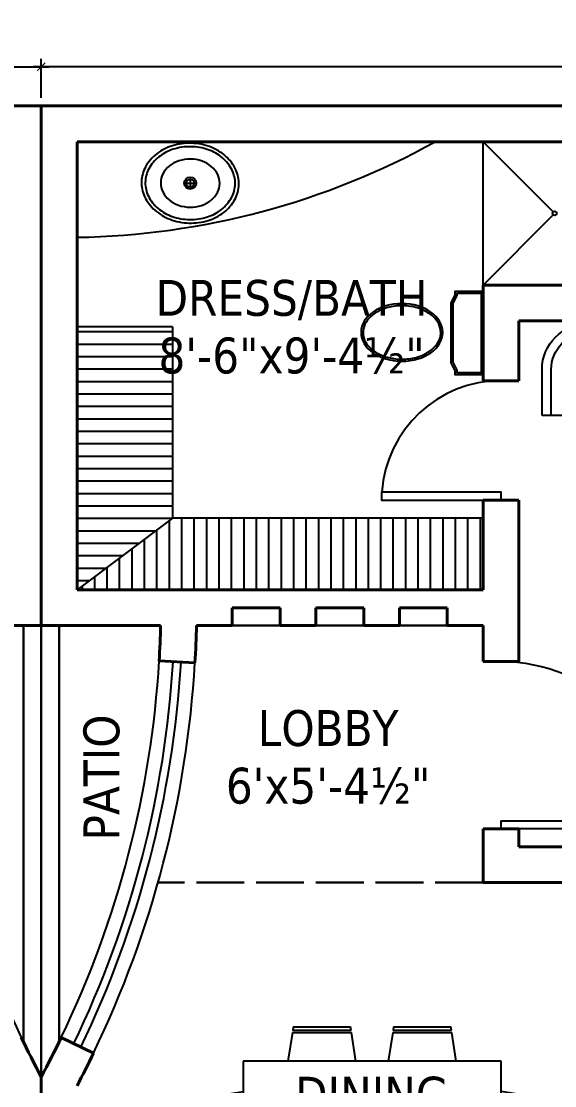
# Model space of a CAD drawing. Header units: inches. Extents: x -33 to 2609, y 38 to 945.
# Drawn here: x 1626.6 to 1760.7, y 508.6 to 775.8 of the extents above; entities that cross this region are included whole.
import ezdxf
from ezdxf.enums import TextEntityAlignment as Align

# ---------------------------------------------------------------- set-up
doc = ezdxf.new("R2010")
doc.units = ezdxf.units.IN
doc.header["$MEASUREMENT"] = 0
doc.header["$PDMODE"] = 35
doc.linetypes.add('ACAD_ISO02W100', pattern=[15, 12, -3])
for name, color, linetype in [('D WIND', 12, 'Continuous'), ('FIXTU', 135, 'Continuous'), ('FURN', 11, 'Continuous'), ('FURN 2', 40, 'Continuous'), ('TEXT', 6, 'Continuous')]:
    doc.layers.add(name, color=color, linetype=linetype)
doc.layers.add('WALL 1', color=5, linetype='Continuous', lineweight=40)
doc.layers.add('WALL 2', color=200, linetype='Continuous', lineweight=30)
doc.styles.get("Standard").update_dxf_attribs({"font": 'TAHOMA.TTF'})
doc.dimstyles.new('STANDARD$0', dxfattribs={"dimtxt": 8, "dimasz": 2, "dimexe": 2, "dimexo": 2, "dimgap": 2, "dimtad": 1, "dimdec": 3, "dimzin": 0, "dimdsep": 46, "dimlunit": 4, "dimtxsty": 'Standard', "dimblk1": 'ARCHTICK', "dimblk2": 'ARCHTICK', "dimsah": 1, "dimcen": 36, "dimdle": 2, "dimclrd": 256, "dimclre": 256, "dimclrt": 256, "dimaunit": 1, "dimadec": 3, "dimazin": 0, "dimtfac": 1, "dimtdec": 3, "dimtofl": 0, "dimtmove": 0, "dimatfit": 0, "dimfxl": 0, "dimfrac": 1, "dimtolj": 1, "dimtzin": 0, "dimlwd": -1, "dimlwe": -1, "dimarcsym": 0})

# ---------------------------------------------------------------- blocks, each defined once
blk = doc.blocks.new('WC')
for points in [[(-8, -7.5), (-7, -9.5), (-7, -10.5), (0, -10.5), (0, 10.5), (-7, 10.5), (-7, 9.5), (-8, 7.5)], [(-7.5, -7.38), (-6.5, -9.38), (-6.5, -10), (-0.5, -10), (-0.5, 10), (-6.5, 10), (-6.5, 9.38), (-7.5, 7.38)]]:
    blk.add_lwpolyline(points, close=True)
blk.add_ellipse((-20.4, -0.11), major_axis=(10.27, 0), ratio=0.702515)
blk.add_open_spline([(-10.63, -0.11), (-10.63, 0.48), (-10.74, 1.07), (-11.26, 2.39), (-11.76, 3.12), (-13.09, 4.41), (-13.93, 4.99), (-15.86, 5.89), (-16.95, 6.23), (-19.23, 6.61), (-20.42, 6.66), (-22.75, 6.46), (-23.89, 6.22), (-25.96, 5.47), (-26.9, 4.97), (-28.45, 3.78), (-29.06, 3.09), (-29.9, 1.64), (-30.13, 0.87), (-30.2, -0.67), (-30.04, -1.44), (-29.34, -2.92), (-28.79, -3.63), (-27.35, -4.88), (-26.47, -5.42), (-24.47, -6.26), (-23.36, -6.56), (-21.05, -6.86), (-19.86, -6.86), (-17.55, -6.58), (-16.43, -6.29), (-14.42, -5.47), (-13.53, -4.94), (-12.07, -3.7), (-11.51, -3), (-10.8, -1.56), (-10.63, -0.83), (-10.63, -0.11)], degree=3, knots=[0, 0, 0, 0, 0.271398, 0.271398, 0.626197, 0.626197, 0.980997, 0.980997, 1.335796, 1.335796, 1.690595, 1.690595, 2.045394, 2.045394, 2.400193, 2.400193, 2.754992, 2.754992, 3.109792, 3.109792, 3.464591, 3.464591, 3.81939, 3.81939, 4.174189, 4.174189, 4.528988, 4.528988, 4.883787, 4.883787, 5.238587, 5.238587, 5.593386, 5.593386, 5.948185, 5.948185, 6.283185, 6.283185, 6.283185, 6.283185])
blk = doc.blocks.new('WC7')
at = {"xscale": -1, "rotation": 270}
blk.add_blockref('WC', (-0.25, -0.5), dxfattribs=at)
blk = doc.blocks.new('A$C214E517B')
at = {"color": 241}
blk.add_blockref('WC7', (8.52, 28.25), dxfattribs=at)
blk = doc.blocks.new('Sink - Oval top')
for p, q in [((-1, 0), (1, 0)), ((0, 1), (0, -1))]:
    blk.add_line(p, q)
at = {"linetype": 'Continuous'}
for points in [[(-12.23, 0.39, 0.117634), (-11.46, -3.36, 0.104469), (-8.88, -6.8, 0.090016), (-5.08, -9.07, 0.08192), (-0.32, -10.02, 0.08192), (4.49, -9.38, 0.090016), (8.42, -7.36, 0.104469), (11.22, -4.09, 0.117634), (12.23, -0.39, 0.117634), (11.46, 3.36, 0.104469), (8.88, 6.8, 0.090016), (5.08, 9.07, 0.08192), (0.32, 10.02, 0.08192), (-4.49, 9.38, 0.090016), (-8.42, 7.36, 0.104469), (-11.22, 4.09, 0.117634)], [(-11.29, 0.16, 0.118622), (-10.52, -3.25, 0.104678), (-8.07, -6.36, 0.089562), (-4.54, -8.37, 0.081185), (-0.13, -9.15, 0.081185), (4.3, -8.49, 0.089562), (7.89, -6.58, 0.104678), (10.42, -3.55, 0.118622), (11.29, -0.16, 0.118622), (10.52, 3.25, 0.104678), (8.07, 6.36, 0.089562), (4.54, 8.37, 0.081185), (0.13, 9.15, 0.081185), (-4.3, 8.49, 0.089562), (-7.89, 6.58, 0.104678), (-10.42, 3.55, 0.118622)], [(-7.42, 0.08, 0.118283), (-6.91, -2.17, 0.104607), (-5.29, -4.21, 0.089718), (-2.97, -5.53, 0.081436), (-0.07, -6.04, 0.081436), (2.84, -5.59, 0.089718), (5.2, -4.33, 0.104607), (6.86, -2.32, 0.118283), (7.42, -0.08, 0.118283), (6.91, 2.17, 0.104607), (5.29, 4.21, 0.089718), (2.97, 5.53, 0.081436), (0.07, 6.04, 0.081436), (-2.84, 5.59, 0.089718), (-5.2, 4.33, 0.104607), (-6.86, 2.32, 0.118283)]]:
    blk.add_lwpolyline(points, format="xyb", close=True, dxfattribs=at)
for radius in [1.5, 1]:
    blk.add_circle((0, 0), radius)
blk = doc.blocks.new('D-30')
at = {"layer": 'D WIND'}
blk.add_lwpolyline([(0, 0), (2, 0), (2, 30), (0, 30)], close=True, dxfattribs=at)
blk.add_arc((0, 0), 30, 0, 86.1774, dxfattribs=at)
blk = doc.blocks.new('D-42')
at = {"layer": 'D WIND'}
blk.add_lwpolyline([(0, 0), (2, 0), (2, 42), (0, 42)], close=True, dxfattribs=at)
blk.add_arc((0, 0), 42, 0, 87.2706, dxfattribs=at)
blk = doc.blocks.new('CHAIR3')
at = {"color": 0}
for p, q in [((15, 15), (0, 15)), ((0, 15), (0, -15)), ((15, 12), (0, 12)), ((0, -12), (15, -12)), ((0, -15), (15, -15))]:
    blk.add_line(p, q, dxfattribs=at)
for radius in [15, 12]:
    blk.add_arc((15, 0), radius, 270, 90, dxfattribs=at)
blk = doc.blocks.new('DT6')
for p, q in [((14, 45.5), (13.8438, 44.50042)), ((14, 45.5), (30, 45.5)), ((30.1563, 44.49966), (30, 45.5)), ((42, 45.5), (41.8438, 44.50042)), ((42, 45.5), (58, 45.5)), ((58.1563, 44.49966), (58, 45.5)), ((13.7657, 44.00059), (12.5153, 35.99762)), ((13.7696, 44), (30.2392, 44)), ((30.1584, 44.5), (13.8466, 44.5)), ((31.4848, 35.99762), (30.2345, 43.99926)), ((41.7657, 44.00059), (40.5153, 35.99762)), ((41.7696, 44), (58.2392, 44)), ((58.1584, 44.5), (41.8466, 44.5)), ((59.4848, 35.99762), (58.2345, 43.99926)), ((72, 36), (0, 36)), ((0, 36), (0, 0)), ((72, 0), (72, 36)), ((-8.0006, 26.23428), (0.0024, 27.48474)), ((80.0006, 26.23428), (71.9976, 27.48474)), ((-9.5, 26), (-8.5004, 26.15617)), ((-9.5, 26), (-9.5, 10)), ((-8.5, 9.84157), (-8.5, 26.15338)), ((-8, 26.23041), (-8, 9.76085)), ((80, 26.23041), (80, 9.76085)), ((80.5, 9.84157), (80.5, 26.15338)), ((81.5, 26), (80.5005, 26.15617)), ((81.5, 26), (81.5, 10)), ((-8.4997, 9.84369), (-9.5, 10)), ((0.0024, 8.51524), (-7.9993, 9.7655)), ((71.9976, 8.51524), (79.9993, 9.7655)), ((80.4997, 9.84369), (81.5, 10)), ((0, 0), (72, 0)), ((13.7657, -8.0006), (12.5153, 0.00238)), ((31.4848, 0.00238), (30.2345, -7.99928)), ((41.7657, -8.0006), (40.5153, 0.00238)), ((59.4848, 0.00238), (58.2345, -7.99928)), ((13.7696, -8), (30.2392, -8)), ((14, -9.5), (13.8438, -8.50044)), ((30.1584, -8.5), (13.8466, -8.5)), ((30.1563, -8.49967), (30, -9.5)), ((41.7696, -8), (58.2392, -8)), ((42, -9.5), (41.8438, -8.50044)), ((58.1584, -8.5), (41.8466, -8.5)), ((58.1563, -8.49967), (58, -9.5)), ((14, -9.5), (30, -9.5)), ((42, -9.5), (58, -9.5))]:
    blk.add_line(p, q)
blk = doc.blocks.new('_ArchTick')
at = {"color": 0, "const_width": 0.15}
blk.add_lwpolyline([(-0.5, -0.5), (0.5, 0.5)], dxfattribs=at)
blk = doc.blocks.new('*D25')
for p, q in [((1933.66, 764.39), (1629.66, 764.39)), ((1631.66, 756.58), (1631.66, 766.39)), ((1931.66, 756.58), (1931.66, 766.39))]:
    blk.add_line(p, q)
at = {"layer": 'Defpoints', "color": 0}
for p in [(1631.66, 764.39), (1631.66, 754.58), (1931.66, 754.58)]:
    blk.add_point(p, dxfattribs=at)
at = {"xscale": 2, "yscale": 2, "zscale": 2, "rotation": 180}
blk.add_blockref('_ArchTick', (1631.66, 764.39), dxfattribs=at)
at = {"xscale": 2, "yscale": 2, "zscale": 2}
blk.add_blockref('_ArchTick', (1931.66, 764.39), dxfattribs=at)
at = {"insert": (1781.66, 770.56), "char_height": 8, "attachment_point": 5}
blk.add_mtext("\\A1;25'", dxfattribs=at)
blk = doc.blocks.new('*D27')
for p, q in [((1329.66, 764.39), (1633.66, 764.39)), ((1331.66, 756.58), (1331.66, 766.39)), ((1631.66, 756.58), (1631.66, 766.39))]:
    blk.add_line(p, q)
at = {"layer": 'Defpoints', "color": 0}
for p in [(1631.66, 764.39), (1331.66, 754.58), (1631.66, 754.58)]:
    blk.add_point(p, dxfattribs=at)
at = {"xscale": 2, "yscale": 2, "zscale": 2, "rotation": 180}
blk.add_blockref('_ArchTick', (1331.66, 764.39), dxfattribs=at)
at = {"xscale": 2, "yscale": 2, "zscale": 2}
blk.add_blockref('_ArchTick', (1631.66, 764.39), dxfattribs=at)
at = {"insert": (1481.66, 770.56), "char_height": 8, "attachment_point": 5}
blk.add_mtext("\\A1;25'", dxfattribs=at)

msp = doc.modelspace()

# ---------------------------------------------------------------- hatches: boundary and pattern name
at = {"layer": 'FURN 2'}
h = msp.add_hatch(dxfattribs=at)
h.set_pattern_fill('LINE', color=256, scale=25, style=0)
h.set_pattern_definition([(0, (310.7312, 82.2752), (0, 3.125), [])])
h.paths.add_polyline_path([(1664.6594, 699.0812), (1640.6594, 699.0812), (1640.6594, 633.0812), (1664.6594, 651.0812)])
h = msp.add_hatch(dxfattribs=at)
h.set_pattern_fill('LINE', color=256, scale=25, angle=90, style=0)
h.set_pattern_definition([(90, (310.7312, 82.2752), (-3.125, 2e-16), [])])
h.paths.add_polyline_path([(1664.6594, 651.0812), (1640.6594, 633.0812), (1742.6594, 633.0812), (1742.6594, 651.0812)])

# ---------------------------------------------------------------- linework, layer by layer
at = {"layer": 'D WIND'}
for centre, radius, start, end in [((1853.7583, 630.253), 252.1718, 183.41187, 205.757018), ((1409.5606, 630.253), 252.1718, 334.242982, 356.58813), ((1409.5606, 630.253), 255.6718, 334.242982, 356.58813), ((1409.5606, 630.253), 257.6718, 334.242982, 356.58813), ((1409.5606, 630.253), 261.1718, 334.242982, 356.58813)]:
    msp.add_arc(centre, radius, start, end, dxfattribs=at)
at = {"layer": 'FIXTU'}
for p, q in [((1742.6594, 709.5812), (1742.6594, 745.5812)), ((1742.6594, 745.5812), (1760.2811, 727.9595)), ((1760.2887, 727.2105), (1742.6594, 709.5812))]:
    msp.add_line(p, q, dxfattribs=at)
msp.add_circle((1760.6519, 727.5888), 0.5244, dxfattribs=at)
msp.add_arc((1637.5086, 914.1469), 192.5915, 270.93742, 298.925414, dxfattribs=at)
at = {"layer": 'FURN 2'}
for p, q in [((1664.6594, 699.0812), (1640.6594, 699.0812)), ((1664.6594, 699.0812), (1664.6594, 651.0812)), ((1664.6594, 651.0812), (1640.6594, 633.0812)), ((1742.6594, 651.0812), (1664.6594, 651.0812))]:
    msp.add_line(p, q, dxfattribs=at)
at = {"layer": 'WALL 1'}
for p, q in [((1475.6594, 754.5812), (1631.6594, 754.5812)), ((1787.6594, 754.5812), (1631.6594, 754.5812)), ((1631.6594, 624.0812), (1631.6594, 754.5812)), ((1631.6594, 624.0812), (1631.6594, 754.5812)), ((1787.6594, 745.5812), (1640.6594, 745.5812)), ((1640.6594, 745.5812), (1640.6594, 633.0812)), ((1790.6594, 709.5812), (1742.6594, 709.5812)), ((1742.6594, 709.5812), (1742.6594, 685.5812)), ((1790.6594, 700.5812), (1751.6594, 700.5812)), ((1751.6594, 700.5812), (1751.6594, 685.5812)), ((1742.6594, 685.5812), (1751.6594, 685.5812)), ((1742.6594, 655.5812), (1742.6594, 633.0812)), ((1742.6594, 655.5812), (1751.6594, 655.5812)), ((1751.6594, 655.5812), (1751.6594, 615.0812)), ((1742.6594, 633.0812), (1640.6594, 633.0812)), ((1679.6594, 628.5812), (1679.6594, 624.0812)), ((1691.6594, 628.5812), (1679.6594, 628.5812)), ((1691.6594, 628.5812), (1691.6594, 624.0812)), ((1700.6594, 628.5812), (1700.6594, 624.0812)), ((1712.6594, 628.5812), (1700.6594, 628.5812)), ((1712.6594, 628.5812), (1712.6594, 624.0812)), ((1721.6594, 628.5812), (1721.6594, 624.0812)), ((1733.6594, 628.5812), (1721.6594, 628.5812)), ((1733.6594, 628.5812), (1733.6594, 624.0812)), ((1601.662, 624.0812), (1631.6594, 624.0812)), ((1661.6568, 624.0812), (1631.6594, 624.0812)), ((1679.6594, 624.0812), (1670.6594, 624.0812)), ((1691.6594, 624.0812), (1700.6594, 624.0812)), ((1712.6594, 624.0812), (1721.6594, 624.0812)), ((1733.6594, 624.0812), (1742.6594, 624.0812)), ((1742.6594, 624.0812), (1742.6594, 615.0812)), ((1670.2694, 614.7098), (1661.2854, 615.2454)), ((1751.6594, 615.0812), (1742.6594, 615.0812)), ((1742.6594, 573.0812), (1742.6594, 559.5812)), ((1751.6594, 573.0812), (1742.6594, 573.0812)), ((1751.6594, 573.0812), (1751.6594, 568.5812)), ((1922.6594, 568.5812), (1751.6594, 568.5812)), ((1922.6594, 559.5812), (1742.6594, 559.5812)), ((1644.7836, 516.7593), (1636.6778, 520.6703)), ((1631.6594, 510.8264), (1631.6594, 274.5812)), ((1631.6594, 510.8264), (1631.6594, 274.5812))]:
    msp.add_line(p, q, dxfattribs=at)
for centre, radius, start, end in [((1409.5606, 630.253), 252.1718, 356.58813, 358.597574), ((1409.5606, 630.253), 261.1718, 356.58813, 358.645911), ((1853.7583, 630.253), 252.1718, 205.757018, 208.267727), ((1409.5606, 630.253), 252.1718, 331.732273, 334.242982), ((1409.5606, 630.253), 261.1718, 332.233537, 334.242982)]:
    msp.add_arc(centre, radius, start, end, dxfattribs=at)
at = {"layer": 'WALL 2'}
for p, q in [((1627.1594, 519.6023), (1627.1594, 624.0812)), ((1631.6594, 510.8264), (1631.6594, 624.0812)), ((1631.6594, 510.8264), (1631.6594, 624.0812)), ((1636.1594, 519.6023), (1636.1594, 624.0812)), ((1679.6594, 624.0812), (1691.6594, 624.0812)), ((1700.6594, 624.0812), (1712.6594, 624.0812)), ((1721.6594, 624.0812), (1733.6594, 624.0812))]:
    msp.add_line(p, q, dxfattribs=at)
at = {"layer": 'WALL 2', "linetype": 'ACAD_ISO02W100'}
msp.add_line((1742.6594, 559.5812), (1660.9889, 559.5812), dxfattribs=at)

# ---------------------------------------------------------------- block references
at = {"layer": 'D WIND', "rotation": 90}
msp.add_blockref('D-30', (1747.1594, 655.5812), dxfattribs=at)
at = {"layer": 'D WIND', "xscale": -1, "rotation": 270}
msp.add_blockref('D-42', (1747.1594, 573.0812), dxfattribs=at)
at = {"layer": 'FIXTU'}
msp.add_blockref('Sink - Oval top', (1669.0846, 735.1799), dxfattribs=at)
at = {"layer": 'FIXTU', "rotation": 270}
msp.add_blockref('A$C214E517B', (1714.9093, 705.8556), dxfattribs=at)
at = {"layer": 'FURN', "xscale": -0.7680000000000291, "yscale": 0.7680000000000291, "zscale": 0.7680000000000002, "rotation": 270}
msp.add_blockref('CHAIR3', (1768.9872, 676.8595), dxfattribs=at)
at = {"layer": 'FURN', "xscale": 0.8999999999999773, "yscale": 0.8999999999999773, "zscale": 0.9}
msp.add_blockref('DT6', (1682.3771, 482.3746), dxfattribs=at)

# ---------------------------------------------------------------- texts
at = {"layer": 'TEXT'}
for s, p in [('DRESS/BATH', (1694.5378, 706.3732)), ('8\'-6"x9\'-4½"', (1694.5378, 691.9155)), ('LOBBY', (1703.7336, 598.3724)), ('6\'x5\'-4½"', (1703.7336, 583.9147)), ('DINING', (1714.6994, 506.3304))]:
    msp.add_text(s, height=9, dxfattribs=at).set_placement(p, align=Align.MIDDLE_CENTER)
msp.add_text('PATIO', height=9, rotation=90, dxfattribs=at).set_placement((1646.7605, 585.9544), align=Align.MIDDLE_CENTER)

# ---------------------------------------------------------------- dimensions: what is measured, and where the dimension line sits
dim = msp.add_linear_dim(base=(1631.6594, 764.3937), p1=(1331.6594, 754.5812), p2=(1631.6594, 754.5812), angle=180, dimstyle='STANDARD$0')
dim.commit()
dim.dimension.update_dxf_attribs({"geometry": '*D27', "text_midpoint": (1481.6594, 770.5602)})
dim = msp.add_linear_dim(base=(1631.6594, 764.3937), p1=(1931.6594, 754.5812), p2=(1631.6594, 754.5812), dimstyle='STANDARD$0')
dim.commit()
dim.dimension.update_dxf_attribs({"geometry": '*D25', "text_midpoint": (1781.6594, 770.5602)})

doc.saveas('drawing.dxf')
